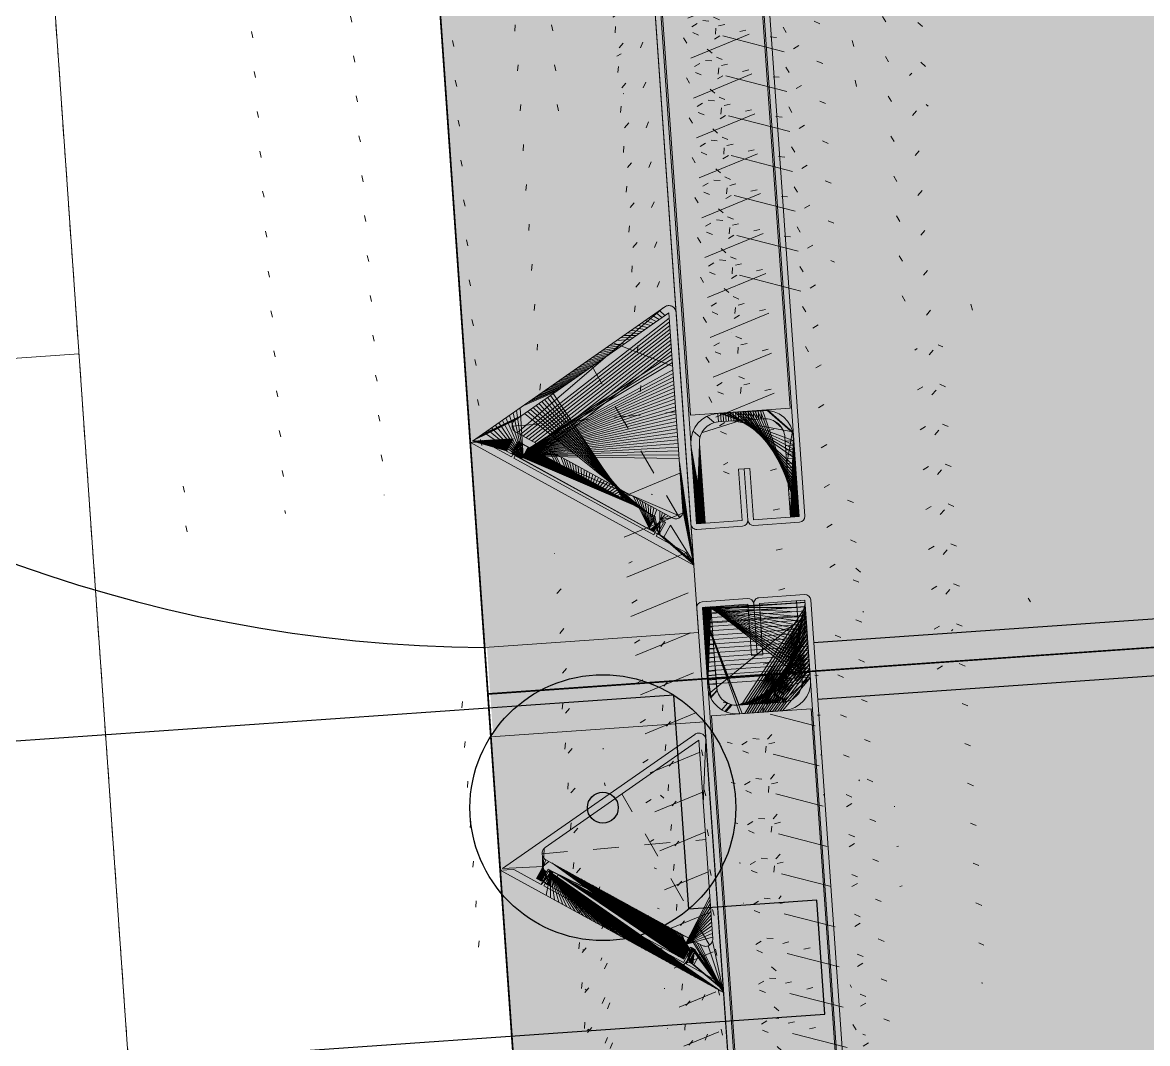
# Model space of a CAD drawing. Header units: millimetres. Extents: x 306 to 836129804, y -168137 to 818603917.
# Drawn here: x 834507342 to 834507735.9, y 817987544.2 to 817987901.6 of the extents above; entities that cross this region are included whole.
import ezdxf
from ezdxf.xclip import XClip

# ---------------------------------------------------------------- set-up
doc = ezdxf.new("R2010")
doc.units = ezdxf.units.MM
doc.header["$LTSCALE"] = 3
doc.header["$XCLIPFRAME"] = 0
for name, pattern in [('ACAD_ISO03W100', [30, 12, -18]), ('B0701', [2.34375, 1.5625, -0.78125]), ('B0703', [4.6875, 3.125, -1.5625]), ('Dash', [6, 3, -3])]:
    doc.linetypes.add(name, pattern=pattern)
doc.layers.add('_LTC', color=251, linetype='Continuous')
for name, color, linetype, lineweight in [('Eva-New', 1, 'ACAD_ISO03W100', 18), ('Hatch (LTC&CB)', 252, 'Continuous', 35), ('UAJ-08ALUM-h', 251, 'Continuous', 5), ('UAJ-08META', 251, 'Continuous', 9), ('UAJ-21EXWA-a', 251, 'Continuous', 9), ('UAJ-22INWA-a', 251, 'Continuous', 13), ('UAJ-23FLOR-h', 251, 'Continuous', 9), ('UAJ-23FLOR-y', 251, 'B0701', 9), ('UAJ-23FLOR-z', 251, 'B0703', 9), ('UAJ-32INFR-c', 251, 'Continuous', 9), ('UAJ-32INFR-h', 251, 'Continuous', 9)]:
    doc.layers.add(name, color=color, linetype=linetype, lineweight=lineweight)
doc.layers.add('UAJ-21EXWA-$', color=251, linetype='Continuous', plot=False)
pattern_1 = [(45.00000000000012, (-109416.8442187309, -41196.64336895943), (-1.68379802270047, 1.683798022700463), []), (45.00000000000012, (-109415.7216861248, -41196.64336895943), (-1.68379802270047, 1.683798022700463), [])]
pattern_2 = [(45, (-1740, 17.99999999945111), (-4.999999779477807, 4.999999779477808), []), (45, (-1738.3, 17.99999999945111), (-4.999999779477807, 4.999999779477808), []), (45, (-1738.2, 17.99999999945111), (-4.999999779477807, 4.999999779477808), []), (45, (-1738.1, 17.99999999945111), (-4.999999779477807, 4.999999779477808), []), (45, (-1738, 17.99999999945111), (-4.999999779477807, 4.999999779477808), []), (45, (-1737.9, 17.99999999945111), (-4.999999779477807, 4.999999779477808), []), (45, (-1737.8, 17.99999999945111), (-4.999999779477807, 4.999999779477808), []), (45, (-1737.7, 17.99999999945111), (-4.999999779477807, 4.999999779477808), [])]

# ---------------------------------------------------------------- blocks, each defined once
blk = doc.blocks.new('21_UNS-EXWA-Facade Triangle Extrusion')
at = {"layer": 'UAJ-08META'}
h = blk.add_hatch(dxfattribs=at)
h.set_pattern_fill('ANSI32', color=256, scale=0.25, angle=-3.998908525866516)
h.set_pattern_definition(pattern_1)
edge = h.paths.add_edge_path()
edge.add_line((-75.01259005069733, -47.16361486911774), (-67.87473440170288, -33.6935887336731))
edge.add_line((-67.87473440170288, -33.6935887336731), (-65.25258207321167, -37.77321720123291))
edge.add_line((-65.25258207321167, -37.77321720123291), (-63.57014775276184, -36.69184410572052))
edge.add_line((-63.57014775276184, -36.69184410572052), (-66.191903591156, -32.612832903862))
edge.add_line((-66.191903591156, -32.612832903862), (-64.50235915184021, -31.54252290725708))
edge.add_line((-64.50235915184021, -31.54252290725708), (-61.88771343231201, -35.61047101020813))
edge.add_line((-61.88771343231201, -35.61047101020813), (-60.20527946949005, -34.5290983915329))
edge.add_line((-60.20527946949005, -34.5290983915329), (-62.82474744319916, -30.45036041736603))
edge.add_line((-62.82474744319916, -30.45036041736603), (-20.0749454498291, -2.995363593101501))
edge.add_line((-20.0749454498291, -2.995363593101501), (-17.46405339241028, -7.057471752166748))
edge.add_line((-17.46405339241028, -7.057471752166748), (-15.78161954879761, -5.976099371910095))
edge.add_line((-15.78161954879761, -5.976099371910095), (-18.39626514911652, -1.908150553703308))
edge.add_line((-18.39626514911652, -1.908150553703308), (-16.71758425235748, -0.8209383487701416))
edge.add_line((-16.71758425235748, -0.8209383487701416), (-14.09918510913849, -4.894726157188416))
edge.add_line((-14.09918510913849, -4.894726157188416), (-12.41675090789795, -3.813353180885315))
edge.add_line((-12.41675090789795, -3.813353180885315), (-15.0389039516449, 0.2662745714187622))
edge.add_line((-15.0389039516449, 0.2662745714187622), (-0.8188365697860718, 0.4905227422714233))
edge.add_line((-0.8188365697860718, 0.4905227422714233), (-71.2157564163208, 42.66169381141663))
edge.add_arc((-72.50049510525452, 40.51706179758747), 2.499999994716807, 59.07634435006711, 179.9920953721348)
edge.add_line((-75.0004950761795, 40.51740670204163), (-75.01273441314697, -48.20710110664368))
edge.add_line((-75.01273441314697, -48.20710110664368), (-75.01259005069733, -47.16361486911774))
edge = h.paths.add_edge_path(flags=16)
edge.add_line((-68.6583776473999, -31.22540402412415), (-16.1267796754837, 2.53891122341156))
edge.add_arc((-17.47850388801287, 4.641966418766378), 2.499999900289295, 302.7306025113452, 419.0763484705993)
edge.add_line((-16.19376540184021, 6.786598443984985), (-72.5004950761795, 40.51706194877625))
edge.add_line((-72.5004950761795, 40.51706194877625), (-72.51010143756866, -29.12200355529785))
edge.add_arc((-70.0101015365577, -29.12234859176267), 2.499999924820999, 179.9920923464523, 302.7305933400276)
h = blk.add_hatch(dxfattribs=at)
h.set_pattern_fill('ANSI32', color=256, scale=0.25, angle=-3.998908525866516)
h.set_pattern_definition(pattern_1)
h.paths.add_polyline_path([(-62.61064434051514, -37.26119458675385), (-65.49787187576294, -32.76788723468781), (-64.65470325946808, -32.23022532463074), (-61.76762568950653, -36.72203266620636), (-14.82031857967377, -6.546976327896118), (-17.70624601840973, -2.056959748268127), (-16.86690068244934, -1.513350248336792), (-13.97909653186798, -6.006286859512329), (-4.745509028434753, -0.07146263122558594), (0, 0), (-75.01273441314697, -48.20710110664368), (-72.51210236549377, -43.62797057628632), (-62.60884714126587, -37.26272201538086)])
for points in [[(-75.01259005069733, -47.16361486911774), (-67.87473440170288, -33.6935887336731), (-65.25258207321167, -37.77321720123291), (-63.57014775276184, -36.69184410572052), (-66.191903591156, -32.612832903862), (-64.50235915184021, -31.54252290725708), (-61.88771343231201, -35.61047101020813), (-60.20527946949005, -34.5290983915329), (-62.82474744319916, -30.45036041736603), (-20.0749454498291, -2.995363593101501), (-17.46405339241028, -7.057471752166748), (-15.78161954879761, -5.976099371910095), (-18.39626514911652, -1.908150553703308), (-16.71758425235748, -0.8209383487701416), (-14.09918510913849, -4.894726157188416), (-12.41675090789795, -3.813353180885315), (-15.0389039516449, 0.2662745714187622), (-0.8188365697860718, 0.4905227422714233), (-71.2157564163208, 42.66169381141663, 0.5826902400280833), (-75.0004950761795, 40.51740670204163), (-75.01273441314697, -48.20710110664368)], [(-68.6583776473999, -31.22540402412415), (-16.1267796754837, 2.53891122341156, 0.5562828354535237), (-16.19376540184021, 6.786598443984985), (-72.5004950761795, 40.51706194877625), (-72.51010143756866, -29.12200355529785, 0.593393664896227)]]:
    blk.add_lwpolyline(points, format="xyb", close=True, dxfattribs=at)
at = {"layer": 'UAJ-08META', "linetype": 'Dash'}
for points in [[(-71.2083113193512, -31.31649792194366), (-44.34713017940521, 23.65182995796204)], [(-14.97881484031677, 4.68138599395752), (-72.50529825687408, 5.697529196739197)]]:
    blk.add_lwpolyline(points, dxfattribs=at)
at = {"layer": 'UAJ-08META'}
blk.add_lwpolyline([(-62.61064434051514, -37.26119458675385), (-65.49787187576294, -32.76788723468781), (-64.65470325946808, -32.23022532463074), (-61.76762568950653, -36.72203266620636), (-14.82031857967377, -6.546976327896118), (-17.70624601840973, -2.056959748268127), (-16.86690068244934, -1.513350248336792), (-13.97909653186798, -6.006286859512329), (-4.745509028434753, -0.07146263122558594), (0, 0), (-75.01273441314697, -48.20710110664368), (-72.51210236549377, -43.62797057628632), (-62.60884714126587, -37.26272201538086)], close=True, dxfattribs=at)
blk.add_lwpolyline([(-18.12446212768555, -2.327821254730225), (-18.12287628650665, -2.326794028282166)], dxfattribs=at)
blk = doc.blocks.new('*U2742')
at = {"layer": 'UAJ-08ALUM-h'}
h = blk.add_hatch(color=256, dxfattribs=at)
h.dxf.hatch_style = 1
h.paths.add_polyline_path([(0, 898.2071011066402), (-75.01273429393768, 849.9999999999965), (-75.00049495697021, 743.1308532953227), (-1.192092895507812e-07, 698.2071009874309)])
h = blk.add_hatch(color=256, dxfattribs=at)
h.dxf.hatch_style = 1
h.paths.add_polyline_path([(0, 698.2071011066403), (-75.01273429393768, 649.9999999999966), (-75.00049495697021, 543.1308532953228), (-1.192092895507812e-07, 498.207100987431)])
h = blk.add_hatch(color=256, dxfattribs=at)
h.dxf.hatch_style = 1
h.paths.add_polyline_path([(0, 498.2071011066403), (-75.01273429393768, 449.9999999999966), (-75.00049495697021, 343.1308532953228), (-1.192092895507812e-07, 298.207100987431)])
h = blk.add_hatch(color=256, dxfattribs=at)
h.dxf.hatch_style = 1
h.paths.add_polyline_path([(0, 298.2071011066403), (-75.01273429393768, 249.9999999999966), (-75.00049495697021, 143.1308532953228), (-1.192092895507812e-07, 98.20710098743098)])
at = {"layer": 'UAJ-21EXWA-a', "lineweight": -2}
for p in [(-1.192092895507812e-07, 698.2071011066403), (-1.192092895507812e-07, 298.2071011066403)]:
    blk.add_blockref('21_UNS-EXWA-Facade Triangle Extrusion', p, dxfattribs=at)
blk = doc.blocks.new('AUDIT_I_171012163853-13')
at = {"layer": 'UAJ-32INFR-c'}
h = blk.add_hatch(color=256, dxfattribs=at)
h.dxf.hatch_style = 1
h.paths.add_polyline_path([(0, 10.00000000000003, 0.4142135623730951), (10, 2.842170943040401e-14), (26, 1.4210854715202e-14, 0.4142135623730949), (36, 10.00000000000001), (35.99999999999977, 38), (33, 38), (33, 10.00000000000003, -0.4142135623730951), (26, 3.000000000000036), (10, 3.000000000000036, -0.4142135623730951), (3, 10.00000000000003), (3, 38), (0, 38)])
at = {"layer": 'UAJ-32INFR-h'}
h = blk.add_hatch(dxfattribs=at)
h.set_pattern_fill('STAAL', color=256)
h.set_pattern_definition(pattern_2)
h.paths.add_polyline_path([(0, 10.00000000000003, 0.4142135623730951), (10, 2.842170943040401e-14), (26, 1.4210854715202e-14, 0.4142135623730949), (36, 10.00000000000001), (35.99999999999977, 38), (33, 38), (33, 10.00000000000003, -0.4142135623730951), (26, 3.000000000000036), (10, 3.000000000000036, -0.4142135623730951), (3, 10.00000000000003), (3, 38), (0, 38)])
at = {"layer": 'UAJ-22INWA-a', "lineweight": -2}
for points in [[(-3.546528546741106e-14, 38), (-2.486899575160351e-14, 10.00000000000003, 0.4142135623730952), (9.999999999999966, 2.842170943040401e-14), (25.99999999999997, 1.4210854715202e-14, 0.4142135623730951), (35.99999999999997, 10.00000000000002), (35.99999999999995, 38)], [(2.999999999999971, 38), (2.999999999999983, 10.00000000000003, 0.4142135623730951), (9.999999999999977, 3.000000000000036), (26.00000000000001, 3.000000000000036, 0.4142135623730951), (32.99999999999999, 10.00000000000003), (32.99999999999994, 38)]]:
    blk.add_lwpolyline(points, format="xyb", dxfattribs=at)
for points in [[(-3.546528546741106e-14, 38), (2.999999999999971, 38)], [(35.99999999999995, 38), (32.99999999999994, 38)]]:
    blk.add_lwpolyline(points, dxfattribs=at)
blk = doc.blocks.new('*U46')
at = {"layer": 'UAJ-32INFR-h'}
h = blk.add_hatch(dxfattribs=at)
h.set_pattern_fill('A-INSULATION', color=256, scale=35, style=0)
h.set_pattern_definition([(71.565, (24.81803412451046, 7), (-14.0000000656569, 1.23942395161003e-05), [22.13594355, -14.7572957]), (279, (24.81803412451046, 7), (14.00000015185974, -1.171226486282317e-07), [2.19008265, -33.2461969]), (297, (25.16803412451037, 4.83), (14.00000001177978, 1.909705726887978e-09), [2.19008265, -37.09133575]), (315, (26.14803412451039, 2.87), (13.99999987751261, -3.885780586188048e-15), [2.19008265, -47.3073923]), (333, (27.68803412451035, 1.33), (13.99999969992749, 1.569869637063626e-07), [2.19008265, -74.9040418]), (351, (29.64803412451039, 0.35), (13.99739571647442, 0.0004126191635069748), [2.190082649999997, -221.5457800499998]), (9, (31.81803412451046, 0), (-14.00000015185974, 1.171226457138963e-07), [2.19008265, -221.54578005]), (27, (33.98803412451053, 0.35), (-13.9999996999275, 1.569869675921431e-07), [2.19008265, -74.9040418]), (45, (35.94803412451057, 1.33), (-13.99999987751261, 9.71445146547012e-16), [2.19008265, -47.3073923]), (63, (37.48803412451053, 2.87), (-14.00000001177978, 1.909710584113711e-09), [2.19008265, -37.09133575]), (81, (38.46803412451055, 4.83), (-14.00000015185974, -1.171226449853124e-07), [2.19008265, -33.2461969]), (288.435, (31.81803412451046, 28), (14.0000000656569, 1.23942395117288e-05), [22.13594355, -14.7572957]), (261, (32.16803412451037, 30.17), (14.00000015185974, 1.171226432852834e-07), [2.190082649999997, -33.24619689999995]), (243, (33.14803412451039, 32.13), (14.00000001177978, -1.909710584113711e-09), [2.19008265, -37.09133575]), (225, (34.68803412451035, 33.67), (13.99999987751261, -1.942890293094024e-15), [2.19008265, -47.3073923]), (207, (36.64803412451039, 34.65), (13.99999969992749, -1.569869695350334e-07), [2.19008265, -74.9040418]), (189, (38.81803412451046, 35), (14.00000015185974, -1.171226476567866e-07), [2.19008265, -221.54578005]), (171, (40.98803412451053, 34.65), (-14.00000015185974, -1.171226440138673e-07), [2.190082649999997, -221.5457800499998]), (153, (42.94803412451057, 33.67), (-13.99999969992749, -1.569869656492529e-07), [2.19008265, -74.9040418]), (135, (44.48803412451053, 32.13), (-13.99999987751261, 9.71445146547012e-16), [2.19008265, -47.3073923]), (117, (45.46803412451055, 30.17), (-14.00000001177978, -1.909706698333125e-09), [2.19008265, -37.09133575]), (98.99999999999997, (45.81803412451046, 28), (-14.00000016828535, 2.208299222303256e-07), [2.190082649999998, -33.24619689999997])])
h.paths.add_polyline_path([(0, 0), (444.6248369131156, 0), (444.6248369131156, 35), (0, 35)])
blk.add_lwpolyline([(0, 0), (444.6248369131156, 0), (444.6248369131156, 35), (0, 35)], close=True, dxfattribs=at)
blk = doc.blocks.new('AUDIT_I_171012163853-14')
at = {"layer": 'UAJ-32INFR-c'}
h = blk.add_hatch(color=256, dxfattribs=at)
h.dxf.hatch_style = 1
h.paths.add_polyline_path([(0, 10.00000000000003, 0.4142135623730951), (10, 2.842170943040401e-14), (26, 1.4210854715202e-14, 0.4142135623730949), (36, 10.00000000000001), (35.99999999999977, 38), (33, 38), (33, 10.00000000000003, -0.4142135623730951), (26, 3.000000000000036), (10, 3.000000000000036, -0.4142135623730951), (3, 10.00000000000003), (3, 38), (0, 38)])
at = {"layer": 'UAJ-32INFR-h'}
h = blk.add_hatch(dxfattribs=at)
h.set_pattern_fill('STAAL', color=256)
h.set_pattern_definition(pattern_2)
h.paths.add_polyline_path([(0, 10.00000000000003, 0.4142135623730951), (10, 2.842170943040401e-14), (26, 1.4210854715202e-14, 0.4142135623730949), (36, 10.00000000000001), (35.99999999999977, 38), (33, 38), (33, 10.00000000000003, -0.4142135623730951), (26, 3.000000000000036), (10, 3.000000000000036, -0.4142135623730951), (3, 10.00000000000003), (3, 38), (0, 38)])
at = {"layer": 'UAJ-22INWA-a', "lineweight": -2}
for points in [[(-3.546528546741106e-14, 38), (-2.486899575160351e-14, 10.00000000000003, 0.4142135623730952), (9.999999999999966, 2.842170943040401e-14), (25.99999999999997, 1.4210854715202e-14, 0.4142135623730951), (35.99999999999997, 10.00000000000002), (35.99999999999995, 38)], [(2.999999999999971, 38), (2.999999999999983, 10.00000000000003, 0.4142135623730951), (9.999999999999977, 3.000000000000036), (26.00000000000001, 3.000000000000036, 0.4142135623730951), (32.99999999999999, 10.00000000000003), (32.99999999999994, 38)]]:
    blk.add_lwpolyline(points, format="xyb", dxfattribs=at)
for points in [[(-3.546528546741106e-14, 38), (2.999999999999971, 38)], [(35.99999999999995, 38), (32.99999999999994, 38)]]:
    blk.add_lwpolyline(points, dxfattribs=at)
blk = doc.blocks.new('21_UNS-EXWA-Facade FS Inlet Plan')
for points in [[(-0.1828268766403198, -275.0148116350174), (554.004611492157, -275.0147755146027), (554.0046125650406, 275.0148478746414), (-0.1828278303146362, 275.0148121118546)], [(-453.8027065992355, 270.041662812233), (-453.8027070760727, 194.9783611297607), (-418.8033437728882, 194.9783611297607), (-418.8021615743637, 154.9296897649765), (109.8529866933823, 154.938016295433), (109.8529869318008, 194.9866877794266), (64.85298681259155, 194.986688375473), (64.85298717021942, 270.0416616201401)]]:
    blk.add_lwpolyline(points, close=True)
blk.add_lwpolyline([(115.0078094005585, -265.0148109197617), (115.0078098773956, -265.0148113965988), (544.004611492157, -265.0147752761841), (544.0046122074127, 265.0148482322693), (115.0078094005585, 265.014811873436)])
for centre, radius in [((37.35298788547516, 232.514174580574), 46.5248569518228), ((37.35298669338226, 232.5141746997833), 5.399999976158144)]:
    blk.add_circle(centre, radius)
blk.add_arc((37.3522093296051, 232.5140857696533), 492.5871314908441, 184.3702434495831, 265.6308115868267)
at = {"layer": 'UAJ-21EXWA-$'}
blk.add_lwpolyline([(-8.344650268554688e-07, 275.0148110389709), (554.0046126842499, 275.0148477554321), (554.004611492157, -275.0147755146027), (-5.960464477539062e-07, -275.0148116350174)], close=True, dxfattribs=at)
at = {"layer": 'UAJ-21EXWA-a'}
for points in [[(95.00780928134918, 281.9826792478561), (93.00780928134918, 281.9826797246933), (93.00780928134918, 299.9826794862747), (77.00780928134918, 299.9826794862747), (77.00780916213989, -220.6421574354172), (93.00780963897705, -220.6421573162079), (93.00780928134918, -202.6421573162079), (95.00780928134918, -202.6421574354172), (95.00780928134918, -220.6421574354172, -0.414213562373095), (93.00780928134918, -222.6421574354172), (77.00780928134918, -222.6421573162079, -0.414213562373095), (75.00780940055847, -220.6421571969986), (75.00780940055847, 299.9826794862747, -0.414213562373095), (77.00780951976776, 301.9826794862747), (93.00780928134918, 301.9826792478561, -0.414213562373095), (95.00780928134918, 299.9826794862747)], [(95.00780928134918, 281.9826792478561), (97.00780928134918, 281.9826794862747), (97.00780928134918, 299.982679605484), (113.0078091621399, 299.9826794862747), (113.0078091621399, -220.6421574354172), (97.00780928134918, -220.6421573162079), (97.00780951976776, -202.6421571969986), (95.00780928134918, -202.6421574354172), (95.00780928134918, -220.6421574354172, 0.414213562373095), (97.00780940055847, -222.6421573162079), (113.0078092813492, -222.6421571969986, 0.414213562373095), (115.0078094005585, -220.6421574354172), (115.0078094005585, 299.9826797246933, 0.414213562373095), (113.0078092813492, 301.9826794862747), (97.00780940055847, 301.9826792478561, 0.414213562373095), (95.00780928134918, 299.9826794862747)]]:
    blk.add_lwpolyline(points, format="xyb", close=True, dxfattribs=at)
blk.add_lwpolyline([(-0.1000003814697266, 260.0141749382019), (75.00780928134918, 260.0141615867615), (75.00780940055847, -258.6415321826935), (-0.100000262260437, -258.6415187120438)], close=True, dxfattribs=at)
ref = blk.add_blockref('*U2742', (1.192092895507812e-07, -485.0148109197617), dxfattribs=dict(xscale=-0.9999999999999997, rotation=4.378074786731525e-08))
XClip(ref).set_block_clipping_path([(-75.10700833797455, 226.3732920885086), (0.10000038146972656, 745.0289859771729)])
at = {"rotation": 270}
blk.add_blockref('*U46', (77.50780916213989, 261.9826794862747), dxfattribs=at)
at = {"layer": 'UAJ-08META'}
blk.add_blockref('AUDIT_I_171012163853-13', (77.00780940055847, 261.9826793670654), dxfattribs=at)
at = {"layer": 'UAJ-08META', "xscale": -0.9999999999999999, "rotation": 180}
blk.add_blockref('AUDIT_I_171012163853-14', (77.00780951976776, -182.6421573162079), dxfattribs=at)
blk = doc.blocks.new('FAC-00-0')
at = {"layer": '_LTC'}
blk.add_lwpolyline([(834506012.7126775, 818013915.7438599, 0.1739062402494), (834505738.1030817, 818012940.8761425), (834510531.1732616, 817944377.9736058)], format="xyb", dxfattribs=at)
at = {"layer": '_LTC', "rotation": 3.998908415521892}
for p in [(834507485.7962599, 817987940.8480335), (834507524.1539334, 817987392.1575246)]:
    blk.add_blockref('21_UNS-EXWA-Facade FS Inlet Plan', p, dxfattribs=at)
blk = doc.blocks.new('*U1686')
at = {"layer": 'UAJ-23FLOR-h'}
h = blk.add_hatch(dxfattribs=at)
h.set_pattern_fill('ANSI31', color=256, scale=100, angle=315)
h.set_pattern_definition([(0, (374.9999916852365, 54749.28760468338), (8.526512829121202e-14, 317.4999999999999), [])])
h.paths.add_polyline_path([(-6.743605354131432e-07, 5156.944177061982), (-5.613845416974073e-06, 50592.34342838414), (574.999992478806, 50592.34342836924), (574.999997895128, 5156.944177404709)])
blk.add_line((574.999992557679, 50543.49752283865), (574.9999979249303, 4656.944177727565), dxfattribs=at)

msp = doc.modelspace()

# ---------------------------------------------------------------- hatches: boundary and pattern name
at = {"layer": 'Hatch (LTC&CB)', "ltscale": 0.5}
h = msp.add_hatch(color=256, dxfattribs=at)
h.dxf.hatch_style = 1
h.paths.add_polyline_path([(834513554.2875786, 817967164.184733), (834513136.0010567, 817973147.5986885), (834516444.2460145, 817973378.8703827), (834516862.5325388, 817967395.4564129)])
edge = h.paths.add_edge_path()
edge.add_line((834574531.2963331, 818045981.8457801), (834554099.929931, 818044553.5366205))
edge.add_line((834554099.929931, 818044553.5366205), (834551123.8228455, 818044183.8080285))
edge.add_line((834551123.8228455, 818044183.8080285), (834548209.0206542, 818043477.5243225))
edge.add_line((834548209.0206542, 818043477.5243225), (834545391.3720644, 818042450.0201086))
edge.add_line((834545391.3720644, 818042450.0201086), (834542706.1556592, 818041114.1603316))
edge.add_line((834542706.1556592, 818041114.1603316), (834540186.9918953, 818039486.6707257))
edge.add_line((834540186.9918953, 818039486.6707257), (834537891.0747983, 818037557.0067935))
edge.add_line((834537891.0747983, 818037557.0067935), (834535879.1420094, 818035334.0248597))
edge.add_line((834535879.1420094, 818035334.0248597), (834535855.3944789, 818035294.2675608))
edge.add_line((834535855.3944789, 818035294.2675608), (834532032.6782387, 818042572.4388088))
edge.add_line((834532032.6782387, 818042572.4388088), (834531164.0984614, 818043800.1153567))
edge.add_line((834531164.0984614, 818043800.1153567), (834530021.2562451, 818044771.3886445))
edge.add_line((834530021.2562451, 818044771.3886445), (834528673.237675, 818045435.2700317))
edge.add_line((834528673.237675, 818045435.2700317), (834527205.3850749, 818045748.6568446))
edge.add_line((834527205.3850749, 818045748.6568446), (834506196.3506466, 818045615.4155988))
edge.add_arc((834506271.1753964, 818044617.8358235), 1000.382002588579, 94.28951124117238, 184.8385578105567)
edge.add_line((834505274.3584335, 818044533.4551773), (834507175.0349003, 818017345.0717123))
edge.add_arc((834508006.2233039, 818017538.0693862), 853.3008053756253, 193.0721449834389, 241.7750472788793)
edge.add_line((834507602.6678852, 818016786.2281208), (834508069.1239861, 818016499.3412285))
edge.add_line((834508069.1239861, 818016499.3412285), (834506033.0790353, 818013635.890324))
edge.add_arc((834507255.7232584, 818012765.1948972), 1500.989481160123, 144.5437625065404, 184.7118367485428)
edge.add_line((834505759.8064644, 818012641.8970132), (834510574.8280377, 817943764.9910301))
edge.add_arc((834512461.4285563, 817944222.0794972), 1941.182985577997, 193.6192718619657, 275.7769527828718)
edge.add_line((834512656.820462, 817942290.75524), (834514135.0129817, 817942432.7829566))
edge.add_line((834514135.0129817, 817942432.7829566), (834515639.5898061, 817942609.6817144))
edge.add_line((834515639.5898061, 817942609.6817144), (834517125.2230971, 817942816.5733008))
edge.add_line((834517125.2230971, 817942816.5733008), (834518606.1282966, 817943054.9641434))
edge.add_line((834518606.1282966, 817943054.9641434), (834520081.6376159, 817943324.7467438))
edge.add_line((834520081.6376159, 817943324.7467438), (834521550.6787682, 817943623.4372313))
edge.add_line((834521550.6787682, 817943623.4372313), (834523003.1909853, 817943997.2323029))
edge.add_line((834523003.1909853, 817943997.2323029), (834524434.6779621, 817944444.8476892))
edge.add_line((834524434.6779621, 817944444.8476892), (834525841.3906198, 817944965.1110799))
edge.add_line((834525841.3906198, 817944965.1110799), (834527219.6447655, 817945556.6599009))
edge.add_line((834527219.6447655, 817945556.6599009), (834528566.4663409, 817946218.3362625))
edge.add_line((834528566.4663409, 817946218.3362625), (834529949.1975069, 817946963.0067956))
edge.add_line((834529949.1975069, 817946963.0067956), (834530025.4386841, 817945888.6557508))
edge.add_line((834530025.4386841, 817945888.6557508), (834530524.2280539, 817945923.5249519))
edge.add_line((834530524.2280539, 817945923.5249519), (834531068.3343124, 817946109.8721913))
edge.add_line((834531068.3343124, 817946109.8721913), (834531037.8571603, 817946545.8476382))
edge.add_line((834531037.8571603, 817946545.8476382), (834533865.2576491, 817946000.0480125))
edge.add_line((834533865.2576491, 817946000.0480125), (834536130.1011477, 817945599.4485525))
edge.add_line((834536130.1011477, 817945599.4485525), (834538400.1908902, 817945229.7315427))
edge.add_line((834538400.1908902, 817945229.7315427), (834540675.1291097, 817944891.1253359))
edge.add_line((834540675.1291097, 817944891.1253359), (834542954.494443, 817944583.7301323))
edge.add_line((834542954.494443, 817944583.7301323), (834545237.8685557, 817944307.6853015))
edge.add_line((834545237.8685557, 817944307.6853015), (834547578.8128494, 817944055.8657025))
edge.add_line((834547578.8128494, 817944055.8657025), (834549775.2120743, 817943852.7193749))
edge.add_line((834549775.2120743, 817943852.7193749), (834552166.6682281, 817943704.7044293))
edge.add_line((834552166.6682281, 817943704.7044293), (834554408.0140736, 817943602.5051898))
edge.add_line((834554408.0140736, 817943602.5051898), (834556706.8720335, 817943525.9335827))
edge.add_line((834556706.8720335, 817943525.9335827), (834559062.7525511, 817943492.2506982))
edge.add_line((834559062.7525511, 817943492.2506982), (834561264.7959542, 817943499.6060555))
edge.add_line((834561264.7959542, 817943499.6060555), (834563662.805802, 817943545.8192695))
edge.add_line((834563662.805802, 817943545.8192695), (834565905.0821311, 817943629.5407001))
edge.add_line((834565905.0821311, 817943629.5407001), (834568202.2235788, 817943747.6000468))
edge.add_line((834568202.2235788, 817943747.6000468), (834570497.1715583, 817943902.4870338))
edge.add_line((834570497.1715583, 817943902.4870338), (834572789.3424196, 817944094.1622797))
edge.add_line((834572789.3424196, 817944094.1622797), (834575076.8880951, 817944322.4462694))
edge.add_line((834575076.8880951, 817944322.4462694), (834577358.8485965, 817944599.7346953))
edge.add_arc((834577188.4102644, 817949142.5459951), 4546.007449470469, 272.1486296327768, 348.0754999770829)
edge.add_line((834581636.318153, 817948203.238194), (834581931.6191186, 817949988.7878709))
edge.add_line((834581931.6191186, 817949988.7878709), (834582222.8927813, 817952167.7077127))
edge.add_line((834582222.8927813, 817952167.7077127), (834582444.6448697, 817954354.4007571))
edge.add_line((834582444.6448697, 817954354.4007571), (834582596.7161981, 817956553.5893033))
edge.add_line((834582596.7161981, 817956553.5893033), (834582678.7199463, 817958758.7008262))
edge.add_line((834582678.7199463, 817958758.7008262), (834582689.6004196, 817961000.6853927))
edge.add_line((834582689.6004196, 817961000.6853927), (834582627.8349453, 817963239.9127623))
edge.add_line((834582627.8349453, 817963239.9127623), (834582495.0484269, 817965475.7417142))
edge.add_line((834582495.0484269, 817965475.7417142), (834582352.0371794, 817967521.4644701))
edge.add_line((834582352.0371794, 817967521.4644701), (834582377.3017465, 817967501.2573416))
edge.add_line((834582377.3017465, 817967501.2573416), (834583280.4098197, 817967592.3724535))
edge.add_line((834583280.4098197, 817967592.3724535), (834582885.6743841, 817972682.2829502))
edge.add_line((834582885.6743841, 817972682.2829502), (834582550.7585597, 817977040.087476))
edge.add_line((834582550.7585597, 817977040.087476), (834582280.7159691, 817980552.6941899))
edge.add_line((834582280.7159691, 817980552.6941899), (834582016.0826895, 817983880.3056784))
edge.add_line((834582016.0826895, 817983880.3056784), (834581737.2924131, 817986867.2783637))
edge.add_line((834581737.2924131, 817986867.2783637), (834581397.7587786, 817990004.3583491))
edge.add_line((834581397.7587786, 817990004.3583491), (834578831.2786306, 818011297.8700217))
edge.add_line((834578831.2786306, 818011297.8700217), (834578649.3672444, 818012963.5483121))
edge.add_line((834578649.3672444, 818012963.5483121), (834576771.549405, 818039832.1183864))
edge.add_line((834576771.549405, 818039832.1183864), (834576279.8499508, 818039797.7448243))
edge.add_line((834576279.8499508, 818039797.7448243), (834575932.169804, 818044771.1641917))
edge.add_arc((834574629.9863018, 818044680.2268811), 1305.354920261004, 3.994735601767179, 94.33592376376863)

# ---------------------------------------------------------------- next in the draw order: block references
msp.add_blockref('FAC-00-0', (0, 0))

# ---------------------------------------------------------------- next in the draw order: hatches: boundary and pattern name
at = {"layer": 'Eva-New', "linetype": 'Continuous', "ltscale": 0.01}
h = msp.add_hatch(dxfattribs=at)
h.set_pattern_fill('ANSI31', color=8, scale=350, angle=4)
h.set_pattern_definition([(49, (0, 0), (-838.6710210225554, 729.0455959657013), [])])
edge = h.paths.add_edge_path()
edge.add_arc((834611513.5385946, 818068145.3264505), 14099.99999968531, 55.19002574308559, 154.5596091027724)
edge.add_line((834598780.7776825, 818074202.2893481), (834595240.3911003, 818066761.4558462))
edge.add_arc((834589822.417787, 818069339.3552195), 6000.000000233124, 273.9989064334658, 334.5546563119141, ccw=False)
edge.add_line((834590240.8423903, 818063353.9629304), (834585554.5350056, 818063026.3542768))
edge.add_arc((834584989.6617913, 818071106.6338656), 8099.999998867221, 264.220048196886, 273.9989064322582, ccw=False)
edge.add_line((834584173.925572, 818063047.8142), (834580415.7397891, 818063428.2282544))
edge.add_arc((834579106.5335116, 818050494.3201492), 12999.99999816069, 84.2200481985661, 93.99077919798958)
edge.add_line((834578201.7864021, 818063462.7985727), (834574221.9197499, 818063185.1428037))
edge.add_arc((834573731.4752913, 818070170.6889209), 7002.741628984699, 184.518270925359, 274.0160585979712, ccw=False)
edge.add_arc((834553791.0620614, 818068592.8452796), 13000.0000005708, 4.527501078735133, 25.16518805878682)
edge.add_line((834565557.174624, 818074120.828201), (834563375.7160238, 818078763.9842684))
edge.add_arc((834569692.9588658, 818081779.3520507), 6999.999999030279, 186.261998653722, 205.5162346975632, ccw=False)
edge.add_line((834562734.724241, 818081015.8267443), (834561851.4163579, 818093822.5155479))
edge.add_arc((834568795.7761757, 818094576.8707228), 6985.211880096444, 103.79340942041148, 186.1996435070692, ccw=False)
edge.add_line((834567130.3497419, 818101360.6410463), (834607738.9713905, 818104323.6446342))
edge.add_arc((834606780.3295362, 818117304.0183489), 13015.72495013958, 274.223807264846, 392.8596289379157)
edge.add_arc((834623587.3262396, 818128173.8785237), 6999.999999836902, 183.9989136523716, 212.9539425140163, ccw=False)
edge.add_line((834616604.3686309, 818127685.7156067), (834614554.4666462, 818157541.1841724))
edge.add_line((834614554.4666462, 818157541.1841724), (834608569.0701823, 818157122.7809477))
edge.add_line((834608569.0701823, 818157122.7809477), (834610618.9763948, 818127267.2902491))
edge.add_arc((834623587.3262378, 818128173.8785231), 12999.99999806346, 183.9989136508734, 212.8579348742854)
edge.add_arc((834606785.1724918, 818117301.6086594), 7012.974383020965, -85.87050168941721, 32.994913872568816, ccw=False)
edge.add_line((834607290.1835088, 818110306.8410742), (834542916.4285616, 818105772.5570611))
edge.add_line((834542916.4285616, 818105772.5570611), (834543332.168679, 818099784.931535))
edge.add_line((834543332.168679, 818099784.931535), (834548339.9487058, 818100139.6961751))
edge.add_arc((834548849.6206386, 818093135.5706489), 7022.644791367745, 1.917894415990986, 94.16192873604791, ccw=False)
edge.add_line((834555868.3314306, 818093370.5997602), (834556822.6031799, 818079614.5109141))
edge.add_arc((834565030.3921052, 818080333.9384184), 8239.258156901009, 185.0092761133849, 211.2767633085009)
edge.add_line((834557988.549832, 818076056.3418531), (834560014.6381451, 818071842.7746612))
edge.add_arc((834553704.8687762, 818068780.019501), 7013.81912084653, -83.41200971856142, 25.89188562423311, ccw=False)
edge.add_line((834554509.5567249, 818061812.5137804), (834511331.2743995, 818058806.1397856))
edge.add_arc((834510845.0625758, 818065789.233517), 6999.999999933733, 141.8798806352492, 273.9829049167347, ccw=False)
edge.add_arc((834495100.3448526, 818078140.8887452), 13011.48484009153, 321.889271565979, 363.9966433354928)
edge.add_line((834508080.187521, 818079047.7636253), (834507303.147802, 818090245.0026575))
edge.add_arc((834514286.1054543, 818090733.1649512), 6999.999999943095, 94.21783473311712, 183.9989085377374, ccw=False)
edge.add_line((834513771.2650272, 818097714.206373), (834514324.2611847, 818097754.9889383))
edge.add_line((834514324.2611847, 818097754.9889383), (834515094.2032907, 818097812.2750338))
edge.add_arc((834515888.7804214, 818090839.1162039), 7018.283043878132, 4.391191596629085, 96.50069787772958, ccw=False)
edge.add_line((834522886.4615402, 818091376.4762715), (834523318.1003574, 818085091.4654405))
edge.add_line((834523318.1003574, 818085091.4654405), (834529307.3396509, 818085510.1591995))
edge.add_line((834529307.3396509, 818085510.1591995), (834528870.5492542, 818091758.2633296))
edge.add_arc((834535853.5069062, 818092246.4256233), 6999.999999586337, 93.99890853307471, 183.9989085379415, ccw=False)
edge.add_line((834535365.3446131, 818099229.3832753), (834540639.8020831, 818099596.5330453))
edge.add_line((834540639.8020831, 818099596.5330453), (834540220.7704337, 818105616.323317))
edge.add_line((834540220.7704337, 818105616.323317), (834513376.0995728, 818103738.6078113))
edge.add_arc((834514284.2614373, 818090770.3680685), 13000.00000003277, 94.00586599802176, 183.991117880833)
edge.add_line((834501315.7883602, 818089865.5443004), (834502093.999344, 818078618.6765761))
edge.add_arc((834495110.6965383, 818078135.4768907), 7000.000000828009, -66.13857842422561, 3.9581909098961887, ccw=False)
edge.add_arc((834495110.6965395, 818078135.4768903), 6999.999999981786, 273.99870041279297, 293.8614215680351, ccw=False)
edge.add_line((834495598.8334678, 818071152.5174648), (834484038.0252761, 818070344.3705096))
edge.add_arc((834484944.5652856, 818057376.0172908), 12999.99999985473, 3.998699986240524, 93.99870041178127, ccw=False)
edge.add_line((834497912.918511, 818058282.557204), (834498850.7850932, 818044866.0656179))
edge.add_arc((834505832.5325971, 818045382.0451274), 7000.788031506466, 153.5175844556254, 184.2267069343446, ccw=False)
edge.add_arc((834505831.7802428, 818045382.3021698), 7000.000000506094, 93.9907792036035, 153.5167215738451, ccw=False)
edge.add_line((834505344.6087215, 818052365.3290147), (834578107.7560652, 818057441.656797))
edge.add_arc((834579012.5031768, 818044473.1783768), 12999.99999509848, 84.22004763743712, 93.99077920788699, ccw=False)
edge.add_line((834580321.7095807, 818057407.0864662), (834583663.296837, 818057068.8416442))
edge.add_arc((834584972.5032473, 818070002.7497832), 13000.00004509936, 264.2200476312211, 273.9989064308502)
edge.add_line((834585879.0898904, 818057034.399779), (834609493.5669917, 818058685.2319609))
edge.add_arc((834609981.7373167, 818051702.1557314), 7000.118848462731, -19.364931974248975, 93.99890643048622, ccw=False)
edge.add_arc((834628850.3650681, 818045070.4409646), 13000.00000042529, 160.6350680240969, 183.9989064535735)
edge.add_line((834615882.0151088, 818044163.8543195), (834619634.348526, 817990488.2644923))
edge.add_arc((834610656.2600935, 817989860.627584), 8999.999999519287, -86.01194112060227, 3.998906454734822, ccw=False)
edge.add_line((834611282.1972058, 817980882.4204844), (834602812.2813497, 817980291.9201078))
edge.add_line((834602812.2813497, 817980291.9201078), (834603230.7061716, 817974306.527834))
edge.add_line((834603230.7061716, 817974306.527834), (834611717.6719617, 817974898.2168859))
edge.add_arc((834612343.6090722, 817965920.0097858), 8999.999999977357, 3.8734655887747067, 93.98805886777768, ccw=False)
edge.add_line((834621323.0501077, 817966527.9889727), (834621688.4984579, 817961112.7419763))
edge.add_line((834621688.4984579, 817961112.7419763), (834627673.3989117, 817961529.9934386))
edge.add_line((834627673.3989117, 817961529.9934386), (834621867.801321, 818044576.6440177))
edge.add_arc((834628850.6858916, 818045064.8011855), 6999.926738671702, 160.627157224399, 183.9989083996896, ccw=False)
edge.add_arc((834609980.9204334, 818051699.8431354), 13002.36888268257, 340.6271572335476, 454.0111039654658)
edge.add_line((834609071.4073162, 818064670.3628802), (834607456.5171404, 818064557.3573512))
edge.add_arc((834607170.3486158, 818068550.9500543), 4003.832551789663, 155.6211224779758, 274.0986331619272, ccw=False)
edge.add_line((834603523.5142193, 818070203.6066998), (834604195.8682836, 818071618.3222857))
edge.add_arc((834611513.5386757, 818068145.3264558), 8100.000000027051, 54.14039305783359, 154.6107958035704, ccw=False)
edge.add_arc((834623873.9558088, 818085245.9413723), 13000.02232763516, 234.1403928659832, 234.163197705768)
edge.add_line((834616262.7220054, 818074706.9802988), (834619562.6153525, 818079722.129262))

# ---------------------------------------------------------------- next in the draw order: linework, layer by layer
at = {"layer": 'UAJ-23FLOR-y'}
msp.add_lwpolyline([(834508778.9983292, 817967513.0863273), (834505582.5116675, 818013237.0198662), (834507817.2835333, 818016374.7693292), (834507069.8746021, 818016902.0352436), (834505137.798635, 818044539.5392339, 0.0004855043279131131)], format="xyb", dxfattribs=at)
at = {"layer": 'UAJ-23FLOR-z', "linetype": 'B0703'}
msp.add_lwpolyline([(834506368.6594486, 818030793.298754), (834507317.1742256, 818017225.1891491), (834507331.6308702, 818017014.9828604), (834507434.8769568, 818016889.4440892), (834508068.2841196, 818016499.8764582), (834506032.2391685, 818013636.4255537, 0.1402342625587254), (834505753.3880672, 818012728.5309135), (834506488.5106802, 818002204.1001642), (834506488.5106802, 818002204.1001642), (834507627.0175774, 817985920.7293626), (834508641.3753349, 817971408.1502461)], format="xyb", dxfattribs=at)

# ---------------------------------------------------------------- next in the draw order: block references
at = {"layer": 'UAJ-23FLOR-h', "rotation": 3.998949732466971}
msp.add_blockref('*U1686', (834508533.7555611, 817962776.0217549), dxfattribs=at)

doc.saveas('drawing.dxf')
